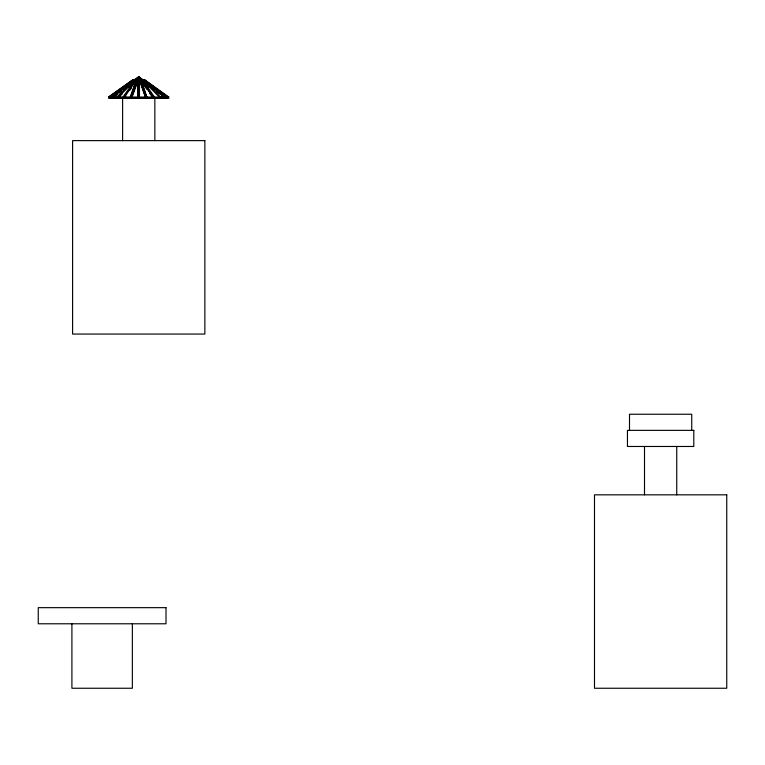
<?xml version="1.0" encoding="UTF-8"?>
<svg xmlns="http://www.w3.org/2000/svg" width="765" height="765" viewBox="0 0 765 765"><rect width="100%" height="100%" fill="white"/><g stroke="black" fill="none" stroke-linecap="round" stroke-linejoin="round"><path stroke-width="1.15" d="M139.517 79.923L145.675 97.815L139.45 97.815L139.517 79.923L145.675 97.815M139.45 97.815L139.517 97.031L145.752 97.031M140.837 80.708L141.056 79.923L153.086 97.031L152.866 97.815L147.071 97.815L140.837 80.708L142.845 83.557M147.071 97.815L141.056 79.923M130.174 97.031L136.399 79.923L130.385 97.815L124.58 97.815L124.37 97.031L130.174 97.031L130.385 97.815M131.704 97.031L137.93 79.923L138.006 97.815L131.781 97.815L131.704 97.031L137.93 97.031L138.006 97.815M132.173 96.744L138.006 80.708M142.433 79.923L154.463 97.031L159.445 97.031L159.101 97.815L154.119 97.815L142.089 80.708L142.433 79.923L160.124 97.815L163.949 97.815L164.389 97.031L143.552 79.923L143.112 80.708M154.119 97.815L154.463 97.031M160.124 97.815L160.564 97.031L164.389 97.031M146.545 82.936L143.83 80.708L144.346 79.923L167.592 97.031L167.066 97.815L164.666 97.815L158.326 92.603M164.666 97.815L165.183 97.031L167.592 97.031M118.011 97.031L122.993 97.031L135.023 79.923L135.367 80.708L123.337 97.815L118.355 97.815L118.011 97.031L135.023 79.923M123.614 98.236L138.723 76.749L144.394 80.774M124.58 97.815L125.919 95.912M129.935 90.213L131.264 88.31M135.281 82.61L136.61 80.708M144.203 80.708L144.757 79.923L168.826 97.031L167.439 97.815L168.826 97.031M113.057 97.031L116.882 97.031L133.904 79.923L134.344 80.708L117.332 97.815L113.507 97.815L113.057 97.031L133.904 79.923M118.355 97.815L122.4 93.741M128.883 87.22L131.312 84.781M117.322 94.095L112.79 97.815L110.389 97.815L109.864 97.031L112.264 97.031L133.1 79.923L133.626 80.708L131.81 82.19M123.662 88.883L125.47 87.401M128.185 85.164L130.002 83.681M115.257 96.017L117.064 94.535M118.871 93.053L121.578 90.825M123.385 89.342L129.706 84.16M135.118 79.713L138.723 76.749L143.237 80.449M109.452 97.031L110.017 97.815L108.63 97.031L132.689 79.923L133.253 80.708M109.864 97.031L133.1 79.923M117.447 92.336L119.311 90.968M131.762 82.075L133.626 80.708M108.63 97.031L132.689 79.923M133.062 80.774L138.723 76.749L153.841 98.236M147.282 97.031L153.086 97.031M108.506 98.236L168.95 98.236M144.757 79.923L168.004 97.031M157.217 90.289L160.937 93.024M143.83 80.708L145.685 82.075M144.346 79.923L165.183 97.031M148.362 84.427L151.078 86.655M147.75 84.16L154.97 90.088M156.777 91.571L159.483 93.789M162.19 96.017L164.905 98.236M162.132 96.323L163.949 97.815M143.552 79.923L160.564 97.031M142.089 80.708L148.573 87.22M144.183 85.46L146.851 89.256M149.529 93.062L152.206 96.868M112.264 97.031L112.79 97.815M116.882 97.031L117.332 97.815M122.993 97.031L123.337 97.815M691.742 430.36L691.742 414.238L629.499 414.238L629.499 430.36M676.738 446.473L676.738 494.831M644.503 446.473L644.503 494.831M154.846 98.236L154.846 140.626M138.723 76.749L138.723 98.236M137.93 79.923L137.93 97.031M132.355 623.781L132.355 688.251L71.91 688.251L71.91 623.781M122.61 98.236L122.61 140.626M204.857 140.626L72.599 140.626L72.599 334.056L204.857 334.056L204.857 140.626M693.798 430.36L627.453 430.36L627.453 446.473L693.798 446.473L693.798 430.36M726.75 494.831L594.491 494.831L594.491 688.251L726.75 688.251L726.75 494.831M166.015 607.659L38.25 607.659L38.25 623.781L166.015 623.781L166.015 607.659"/></g></svg>
